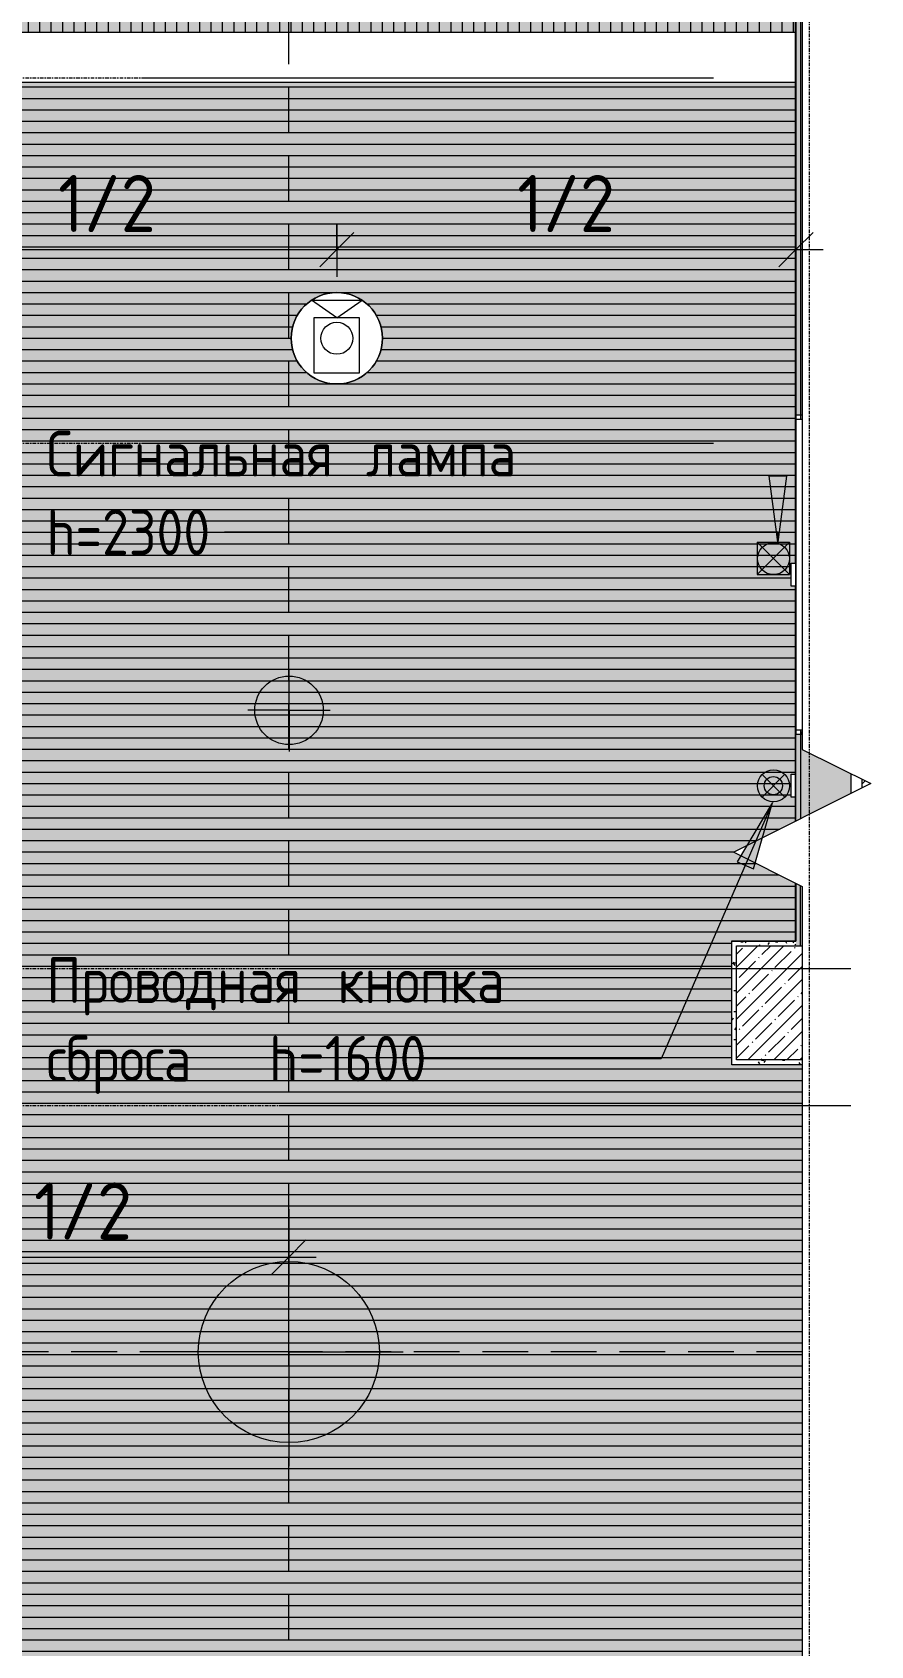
# Model space of a CAD drawing. Header units: millimetres. Extents: x -3917 to 185442, y -8553 to 29000.
# Drawn here: x 34907 to 38578, y 8135 to 15200 of the extents above; entities that cross this region are included whole.
import ezdxf

# ---------------------------------------------------------------- set-up
doc = ezdxf.new("R2010")
doc.units = ezdxf.units.MM
doc.linetypes.add('ADSK_Штрих_ш2 п1', pattern=[300, 200, -100])
doc.linetypes.add('Осевая', pattern=[31.75, 6.35, -4.7625, 15.875, -4.7625])
for name, color, linetype, lineweight in [('A-ANNO-DIMS', 7, 'Continuous', 9), ('A-ANNO-DIMS-100', 7, 'Continuous', 9), ('A-CLNG-PATT', 7, 'Continuous', 9), ('A-DETL-1', 7, 'ADSK_Штрих_ш2 п1', 9), ('A-DETL-GENF', 7, 'Continuous', 9), ('A-WALL', 7, 'Continuous', 9), ('I-WALL', 7, 'Continuous', 9), ('S-COLS', 7, 'Continuous', 9), ('Оси', 7, 'Continuous', 9), ('Оси-2', 7, 'Осевая', 9)]:
    doc.layers.add(name, color=color, linetype=linetype, lineweight=lineweight)
for name, color, linetype, lineweight, true_color in [('A-ANNO-NOTE', 1, 'Continuous', 9, 0xff0000), ('A-CLNG-1', 7, 'Continuous', 9, 0xeaeaea), ('A-WALL-1', 7, 'Continuous', 9, 0x3c3c3c), ('A-WALL-FNSH-1', 7, 'Continuous', 9, 0x3c3c3c), ('G-ANNO-TEXT-1', 7, 'Continuous', 9, 0x3c3c3c), ('I-WALL-1', 7, 'Continuous', 9, 0x535353), ('Q-SPCQ-1', 7, 'Continuous', 9, 0x008040), ('S-COLS-1', 9, 'Continuous', 9, 0x808080), ('S-COLS-2', 7, 'Continuous', 9, 0x3c3c3c)]:
    doc.layers.add(name, color=color, linetype=linetype, lineweight=lineweight, true_color=true_color)
doc.layers.add('A-CLNG-PATT-1', color=7, linetype='Continuous', lineweight=9, transparency=1)
doc.styles.add('GOST Common_1', font='GOST_Common.ttf', dxfattribs={"width": 0.9, "height": 200})
doc.styles.add('ISOCPEUR', font='isocpeur.ttf', dxfattribs={"width": 0.9, "height": 250})
doc.dimstyles.new('ISO-2_5_0_9К_БОЛЬШОЙ', dxfattribs={"dimscale": 304.8, "dimtxt": 248.995294, "dimasz": 0.492126, "dimexe": 0.393701, "dimexo": 0.984252, "dimgap": 0, "dimtad": 1, "dimdec": 0, "dimrnd": 10, "dimzin": 0, "dimdsep": 46, "dimtxsty": 'ISOCPEUR', "dimblk1": 'OBLIQUE', "dimblk2": 'OBLIQUE', "dimsah": 1, "dimcen": 0.09, "dimdle": 0.393701, "dimazin": 0, "dimtfac": 1, "dimtdec": 4, "dimtix": 1, "dimtmove": 0, "dimatfit": 3, "dimfxl": 1, "dimtvp": 1, "dimtolj": 1, "dimtzin": 0, "dimarcsym": 2})
pattern_1 = [(45, (0, 0), (-57.02463, 57.02463), []), (45, (57.025, 0), (-57.02463, 57.02463), [100.806, -20.161, 3.353, -16.808])]
pattern_2 = [(0, (0, 0), (121.92, 30.48), [10.058, -81.382, 10.058, -81.382, -487.68]), (0, (0, 0), (121.92, 30.48), [-182.88, 10.058, -172.822, 10.058, -81.382, -213.36]), (0, (0, 0), (121.92, 30.48), [-457.2, 10.058, -50.902, 10.058, -142.342]), (120, (45.72, 15.24), (-87.356454, 90.345817), [10.058, -81.382, 10.058, -81.382, -487.68]), (120, (45.72, 15.24), (-87.356454, 90.345817), [-182.88, 10.058, -172.822, 10.058, -81.382, -213.36]), (120, (45.72, 15.24), (-87.356454, 90.345817), [-457.2, 10.058, -50.902, 10.058, -142.342]), (240, (60.96, 76.2), (-34.563546, -120.825817), [10.058, -81.382, 10.058, -81.382, -487.68]), (240, (60.96, 76.2), (-34.563546, -120.825817), [-182.88, 10.058, -172.822, 10.058, -81.382, -213.36]), (240, (60.96, 76.2), (-34.563546, -120.825817), [-457.2, 10.058, -50.902, 10.058, -142.342])]

# ---------------------------------------------------------------- blocks, each defined once
blk = doc.blocks.new('BSC_Колонна _Прямоугольная - 500х500-V57-Сводный план потолков 2 этажа в осях 1-12')
at = {"layer": 'S-COLS-1'}
h = blk.add_hatch(dxfattribs=at)
h.set_pattern_fill('FP_69', color=256, style=0, pattern_type=2)
h.set_pattern_definition([(45, (-38240, -10950), (-57.02463, 57.02463), []), (45, (-38182.975, -10950), (-57.02463, 57.02463), [100.806, -20.161, 3.353, -16.808])])
h.paths.add_polyline_path([(-250, -250), (37.7, -250), (37.7, 250), (-250, 250), (-250, 18.8)])
at = {"layer": 'S-COLS-2'}
for p, q in [((-250, 250), (37.7, 250)), ((-250, -250), (-250, 250)), ((37.7, -250), (-250, -250))]:
    blk.add_line(p, q, dxfattribs=at)
blk = doc.blocks.new('Проводная кнопка сброса GC-0421W1 - Кнопка выхода 2-29715370-Сводный план потолков 2 этажа в осях 1-12')
at = {"layer": 'Q-SPCQ-1'}
for p, q in [((173.8, 146.8), (74.8, 47.8)), ((75.4, 147.7), (174.3, 48.7)), ((75, 0.5), (75, 20.5)), ((75, 20.5), (175, 20.5)), ((175, 0.5), (75, 0.5)), ((175, 20.5), (175, 0.5))]:
    blk.add_line(p, q, dxfattribs=at)
for centre, radius in [((124.2, 97.5), 70), ((124.9, 98.2), 40)]:
    blk.add_circle(centre, radius, dxfattribs=at)
blk = doc.blocks.new('оповещатель охранно-звуковойrfa - Сигнальная лампа-29714515-Сводный план потолков 2 этажа в осях 1-12')
at = {"layer": 'Q-SPCQ-1'}
for p, q in [((267.1, 168.9), (125.4, 27.2)), ((267.1, 168.8), (125.4, 168.8)), ((125.4, 168.8), (125.4, 27.2)), ((125.4, 168.8), (267.1, 27.2)), ((267.1, 168.9), (267.1, 27.2)), ((75, 0.5), (75, 20.5)), ((75, 20.5), (175, 20.5)), ((175, 0.5), (75, 0.5)), ((267.1, 27.2), (125.4, 27.2)), ((175, 20.5), (175, 0.5))]:
    blk.add_line(p, q, dxfattribs=at)
blk.add_circle((195.4, 97.5), 70, dxfattribs=at)
blk = doc.blocks.new('Видеокамера - Желтый-29490382-Сводный план потолков 2 этажа в осях 1-12')
at = {"layer": 'Q-SPCQ-1'}
for p, q in [((89, 100), (-151, 100)), ((-151, 100), (-151, -100)), ((89, 0), (166.6, 110.7)), ((89, -100), (89, 100)), ((166.6, 110.7), (166.6, -110.7)), ((89, 0), (166.6, -110.7)), ((-151, -100), (89, -100))]:
    blk.add_line(p, q, dxfattribs=at)
for radius in [200, 70]:
    blk.add_circle((0, 0), radius, dxfattribs=at)
for start, end in [(0, 180), (180, 360)]:
    blk.add_arc((0, 0), 200, start, end, dxfattribs=at)
blk = doc.blocks.new('DET_L_Линия разрыва - М100-30654710-Сводный план потолков 2 этажа в осях 1-12')
at = {"layer": 'A-DETL-GENF'}
for p, q in [((11889.9, 300), (11739.9, 0)), ((12189.9, -300), (11889.9, 300)), ((11739.9, 0), (0, 0)), ((12339.9, 0), (12189.9, -300)), ((24079.7, 0), (12339.9, 0))]:
    blk.add_line(p, q, dxfattribs=at)
blk = doc.blocks.new('DIMBLOCK34-Сводный план потолков 2 этажа в осях 1-12')
at = {"layer": 'A-ANNO-DIMS-100'}
for p, q in [((34230, 14054.5), (34230, 14368.4)), ((36240, 14360), (36240, 14128.4)), ((36240, 14248.4), (36240, 14360)), ((34110, 14248.4), (36240, 14248.4)), ((34230, 14248.4), (34230, 14054.5))]:
    blk.add_line(p, q, dxfattribs=at)
at = {"layer": 'A-ANNO-DIMS-100', "lineweight": 20}
for p, q in [((34230, 14248.4), (34305, 14323.4)), ((36240, 14248.4), (36315, 14323.4)), ((34230, 14248.4), (34155, 14173.4)), ((36240, 14248.4), (36165, 14173.4))]:
    blk.add_line(p, q, dxfattribs=at)
at = {"layer": 'A-ANNO-DIMS-100', "color": 0, "insert": (35019.5, 14575), "char_height": 250, "width": 517.144, "attachment_point": 1, "line_spacing_factor": 1.149209, "style": 'ISOCPEUR'}
blk.add_mtext('1/2', dxfattribs=at)
blk = doc.blocks.new('_Oblique')
at = {"color": 0, "linetype": 'ByBlock', "lineweight": -2}
blk.add_line((-0.5, -0.5), (0.5, 0.5), dxfattribs=at)
blk = doc.blocks.new('DIMBLOCK35-Сводный план потолков 2 этажа в осях 1-12')
at = {"layer": 'A-ANNO-DIMS-100'}
for p, q in [((36240, 14360), (36240, 14128.4)), ((36240, 14248.4), (36240, 14360)), ((38250, 14054.5), (38250, 14368.4)), ((36240, 14248.4), (38370, 14248.4)), ((38250, 14248.4), (38250, 14054.5))]:
    blk.add_line(p, q, dxfattribs=at)
at = {"layer": 'A-ANNO-DIMS-100', "lineweight": 20}
for p, q in [((36240, 14248.4), (36315, 14323.4)), ((38250, 14248.4), (38325, 14323.4)), ((36240, 14248.4), (36165, 14173.4)), ((38250, 14248.4), (38175, 14173.4))]:
    blk.add_line(p, q, dxfattribs=at)
at = {"layer": 'A-ANNO-DIMS-100', "color": 0, "insert": (37029.5, 14575), "char_height": 250, "width": 517.144, "attachment_point": 1, "line_spacing_factor": 1.149209, "style": 'ISOCPEUR'}
blk.add_mtext('1/2', dxfattribs=at)
blk = doc.blocks.new('DIMBLOCK49-Сводный план потолков 2 этажа в осях 1-12')
at = {"layer": 'A-ANNO-DIMS-100'}
for p, q in [((36030, 10046.4), (36030, 9716.8)), ((36030, 9836.8), (36030, 10046.4)), ((34231, 9921), (34231, 9716.8)), ((34231, 9836.8), (34231, 9921)), ((34231, 9836.8), (36150, 9836.8))]:
    blk.add_line(p, q, dxfattribs=at)
at = {"layer": 'A-ANNO-DIMS-100', "lineweight": 20}
for p, q in [((34231, 9836.8), (34306, 9911.8)), ((36030, 9836.8), (36105, 9911.8)), ((34231, 9836.8), (34156, 9761.8)), ((36030, 9836.8), (35955, 9761.8))]:
    blk.add_line(p, q, dxfattribs=at)
at = {"layer": 'A-ANNO-DIMS-100', "color": 0, "insert": (34915, 10163.4), "char_height": 250, "width": 517.144, "attachment_point": 1, "line_spacing_factor": 1.149209, "style": 'ISOCPEUR'}
blk.add_mtext('1/2', dxfattribs=at)

msp = doc.modelspace()

# ---------------------------------------------------------------- hatches: boundary and pattern name
at = {"layer": 'A-CLNG-PATT'}
h = msp.add_hatch(dxfattribs=at)
h.set_pattern_fill('FP_87', color=256, style=0, pattern_type=2)
h.set_pattern_definition([(90, (35940, 19289.5), (50, -3e-15), [])])
h.paths.add_polyline_path([(38249, 15200), (38249, 23004), (37640, 23004), (37640, 23379), (34561, 23379), (34561, 23003), (33631, 23003), (33631, 22065), (33646, 22065), (33646, 22015), (33631, 22015), (33631, 20270), (33650, 20270), (33650, 18870), (33631, 18870), (33631, 17871), (34231, 17871), (34231, 15200), (36134.3, 15200)])
h = msp.add_hatch(dxfattribs=at)
h.set_pattern_fill('FP_89', color=256, style=0, pattern_type=2)
h.set_pattern_definition([(0, (29375, 7560.5), (0, -50), [])])
h.paths.add_polyline_path([(32466.7, 141), (32989, 141), (32989, 521), (33631, 521), (33631, 141), (35469, 141), (35469, 521), (35911, 521), (35911, 141), (37969, 141), (37969, 421), (38249, 421), (38249, 5249), (37189, 5249), (37189, 7921), (38277.7, 7921), (38277.7, 10679), (37969, 10679), (37969, 11221), (38249, 11221), (38249, 11474.2), (37977.7, 11609.9), (38249, 11745.5), (38249, 11850.8), (38229, 11850.8), (38229, 11950.8), (38249, 11950.8), (38249, 12774.6), (38229, 12774.6), (38229, 12874.6), (38249, 12874.6), (38249, 14980), (34231, 14980), (34231, 13759), (32700, 13759), (32700, 13740), (31300, 13740), (31300, 13759), (20231, 13759), (20231, 10880), (20250, 10880), (20250, 7921), (30931, 7921), (30931, 141), (31244.2, 141)])
h.paths.add_polyline_path([(33310, 7089.7), (33226.1, 7097), (33150, 7115.7), (33078, 7145.6), (33009.1, 7188), (32945.2, 7243.8), (32894.7, 7304.1), (32854.7, 7370), (32823.3, 7448.3), (32805.7, 7524), (32799.9, 7601.7), (32807, 7683.9), (32825.7, 7760), (32856.2, 7833.1), (32898, 7900.9), (32949.9, 7961.4), (33015.6, 8016.2), (33082.3, 8056.3), (33157.6, 8086.6), (33233.6, 8104.3), (33311.6, 8110.1), (33393.9, 8103), (33470, 8084.3), (33546.9, 8051.4), (33613.1, 8010.1), (33673.8, 7957.3), (33726.5, 7894), (33766.5, 7827.3), (33795.9, 7755), (33814.1, 7678.9), (33819.7, 7593.1), (33813, 7516.1), (33794.3, 7440), (33763.8, 7366.9), (33722, 7299.1), (33665.4, 7234.6), (33606.1, 7184.9), (33536.5, 7143.2), (33467.4, 7114.6), (33383.6, 7095.5), (33310.5, 7089.8)])
h.paths.add_polyline_path([(33310, 7090.7), (33391.3, 7097.4), (33467.7, 7115.8), (33546.5, 7149.5), (33612.6, 7190.8), (33671.7, 7241.8), (33723.3, 7302.8), (33766.4, 7375.2), (33795.6, 7447.7), (33813.3, 7524), (33819.2, 7600.9), (33812.9, 7680.2), (33794.2, 7757.7), (33763.5, 7831.7), (33721.1, 7900.4), (33664.5, 7964.9), (33609.3, 8012), (33535.1, 8056.3), (33463.3, 8085.3), (33383.6, 8103.5), (33308.9, 8109.2), (33230.2, 8103), (33152.3, 8084.2), (33078, 8053.3), (33010.1, 8011.5), (32949.2, 7959.3), (32894.4, 7893.5), (32854.2, 7826.3), (32824.7, 7753.4), (32806.9, 7678.1), (32800.7, 7600), (32807.6, 7517.7), (32826.1, 7441.6), (32856.5, 7368.3), (32898.5, 7300.1), (32950.7, 7239.2), (33013.4, 7186.3), (33082.9, 7144.6), (33158.8, 7114.2), (33235.1, 7096.6), (33309.5, 7090.8)])
h.paths.add_polyline_path([(33310, 7100), (33230.2, 7106.5), (33152.3, 7125.8), (33077.1, 7158.1), (33010.7, 7200.1), (32956.4, 7246.4), (32902, 7311.7), (32863.3, 7375.9), (32834.4, 7445.9), (32816.2, 7521.8), (32810, 7600), (32816.5, 7679.7), (32835.7, 7757.4), (32867.1, 7831.2), (32910.1, 7899.3), (32956.4, 7953.6), (33016.1, 8004.5), (33083, 8045.5), (33155.5, 8075.5), (33231.8, 8093.8), (33310, 8100), (33389.8, 8093.5), (33467.7, 8074.2), (33541.7, 8042.6), (33609.3, 7999.9), (33664.5, 7952.4), (33714.5, 7893.9), (33757.8, 7821.5), (33785.5, 7754.5), (33803.8, 7678.2), (33810, 7599.9), (33803.5, 7520.3), (33783.9, 7441.5), (33752.9, 7368.8), (33709.9, 7300.7), (33663.6, 7246.4), (33603.9, 7195.5), (33536.5, 7154.3), (33458.2, 7123), (33383.6, 7105.8), (33310.1, 7100)])
h.paths.add_polyline_path([(29833.9, 10620), (29785.6, 10620), (29738.8, 10631.5), (29696.1, 10653.9), (29660, 10685.9), (29632.7, 10725.6), (29615.6, 10770.6), (29609.7, 10816.8), (29604.4, 10773.1), (29585.6, 10725.6), (29560, 10688.4), (29523.9, 10656.4), (29481.2, 10634), (29434.4, 10622.5), (29386.1, 10622.5), (29339.3, 10634), (29296.6, 10656.4), (29260.6, 10688.4), (29233.2, 10728.1), (29216.1, 10773.1), (29210.3, 10821), (29216.1, 10868.9), (29233.2, 10913.9), (29260.6, 10953.6), (29296.6, 10985.6), (29339.3, 11008), (29386.1, 11019.5), (29434.4, 11019.5), (29481.2, 11008), (29523.9, 10985.6), (29561.7, 10951.1), (29587.3, 10913.9), (29604.7, 10866.4), (29610.3, 10822.7), (29616.5, 10868.9), (29632.7, 10911.4), (29660, 10951.1), (29696.1, 10983.1), (29738.8, 11005.5), (29785.6, 11017), (29833.9, 11017), (29880.7, 11005.5), (29923.4, 10983.1), (29959.4, 10951.1), (29986.8, 10911.4), (30003.9, 10866.4), (30009.7, 10818.5), (30003.9, 10770.6), (29986.8, 10725.6), (29959.4, 10685.9), (29923.4, 10653.9), (29880.7, 10631.5)])
h.paths.add_polyline_path([(36240, 13660), (36192.1, 13665.8), (36147.1, 13682.9), (36107.4, 13710.3), (36075.4, 13746.4), (36053, 13789.1), (36041.5, 13835.9), (36041.5, 13884.1), (36053, 13930.9), (36075.4, 13973.6), (36107.4, 14009.7), (36147.1, 14037.1), (36192.1, 14054.2), (36240, 14060), (36287.9, 14054.2), (36332.9, 14037.1), (36372.6, 14009.7), (36404.6, 13973.6), (36427, 13930.9), (36438.5, 13884.1), (36438.5, 13835.9), (36427, 13789.1), (36404.6, 13746.4), (36372.6, 13710.3), (36332.9, 13682.9), (36287.9, 13665.8)])
at = {"layer": 'A-CLNG-PATT-1'}
msp.add_hatch(color=256, dxfattribs=at).paths.add_polyline_path([(38249, 15200), (38249, 22999.5), (37640, 22999.5), (37640, 23379), (34561, 23379), (34560, 23004), (33631, 23003.4), (33631, 22065), (33646, 22065), (33646, 22015), (33631, 22015), (33631, 20270), (33650, 20270), (33650, 18870), (33631, 18870), (33631, 17871), (34231, 17871), (34231, 15200), (36134.3, 15200)])
h = msp.add_hatch(color=256, dxfattribs=at)
h.paths.add_polyline_path([(32466.7, 141), (32989, 141), (32989, 521), (33631, 521), (33631, 141), (35469, 141), (35469, 521), (35911, 521), (35911, 141), (37969, 141), (37969, 421), (38249, 421), (38249, 5249), (37189, 5249), (37189, 7921), (38277.7, 7921), (38277.7, 10679), (37969, 10679), (37969, 11221), (38249, 11221), (38249, 11474.2), (37977.7, 11609.9), (38249, 11745.5), (38249, 11850.8), (38229, 11850.8), (38229, 11950.8), (38249, 11950.8), (38249, 12774.6), (38229, 12774.6), (38229, 12874.6), (38249, 12874.6), (38249, 14980), (34231, 14980), (34231, 13759), (32700, 13759), (32700, 13740), (31300, 13740), (31300, 13759), (20231, 13759), (20231, 10880), (20250, 10880), (20250, 7921), (30931, 7921), (30931, 141), (31244.2, 141)])
h.paths.add_polyline_path([(33310, 7089.7), (33226.1, 7097), (33150, 7115.7), (33078, 7145.6), (33009.1, 7188), (32945.2, 7243.8), (32894.7, 7304.1), (32854.7, 7370), (32823.3, 7448.3), (32805.7, 7524), (32799.9, 7601.7), (32807, 7683.9), (32825.7, 7760), (32856.2, 7833.1), (32898, 7900.9), (32949.9, 7961.4), (33015.6, 8016.2), (33082.3, 8056.3), (33157.6, 8086.6), (33233.6, 8104.3), (33311.6, 8110.1), (33393.9, 8103), (33470, 8084.3), (33546.9, 8051.4), (33613.1, 8010.1), (33673.8, 7957.3), (33726.5, 7894), (33766.5, 7827.3), (33795.9, 7755), (33814.1, 7678.9), (33819.7, 7593.1), (33813, 7516.1), (33794.3, 7440), (33763.8, 7366.9), (33722, 7299.1), (33665.4, 7234.6), (33606.1, 7184.9), (33536.5, 7143.2), (33467.4, 7114.6), (33383.6, 7095.5), (33310.5, 7089.8)])
h.paths.add_polyline_path([(33310, 7090.7), (33391.3, 7097.4), (33467.7, 7115.8), (33546.5, 7149.5), (33612.6, 7190.8), (33671.7, 7241.8), (33723.3, 7302.8), (33766.4, 7375.2), (33795.6, 7447.7), (33813.3, 7524), (33819.2, 7600.9), (33812.9, 7680.2), (33794.2, 7757.7), (33763.5, 7831.7), (33721.1, 7900.4), (33664.5, 7964.9), (33609.3, 8012), (33535.1, 8056.3), (33463.3, 8085.3), (33383.6, 8103.5), (33308.9, 8109.2), (33230.2, 8103), (33152.3, 8084.2), (33078, 8053.3), (33010.1, 8011.5), (32949.2, 7959.3), (32894.4, 7893.5), (32854.2, 7826.3), (32824.7, 7753.4), (32806.9, 7678.1), (32800.7, 7600), (32807.6, 7517.7), (32826.1, 7441.6), (32856.5, 7368.3), (32898.5, 7300.1), (32950.7, 7239.2), (33013.4, 7186.3), (33082.9, 7144.6), (33158.8, 7114.2), (33235.1, 7096.6), (33309.5, 7090.8)])
h.paths.add_polyline_path([(33310, 7100), (33230.2, 7106.5), (33152.3, 7125.8), (33077.1, 7158.1), (33010.7, 7200.1), (32956.4, 7246.4), (32902, 7311.7), (32863.3, 7375.9), (32834.4, 7445.9), (32816.2, 7521.8), (32810, 7600), (32816.5, 7679.7), (32835.7, 7757.4), (32867.1, 7831.2), (32910.1, 7899.3), (32956.4, 7953.6), (33016.1, 8004.5), (33083, 8045.5), (33155.5, 8075.5), (33231.8, 8093.8), (33310, 8100), (33389.8, 8093.5), (33467.7, 8074.2), (33541.7, 8042.6), (33609.3, 7999.9), (33664.5, 7952.4), (33714.5, 7893.9), (33757.8, 7821.5), (33785.5, 7754.5), (33803.8, 7678.2), (33810, 7599.9), (33803.5, 7520.3), (33783.9, 7441.5), (33752.9, 7368.8), (33709.9, 7300.7), (33663.6, 7246.4), (33603.9, 7195.5), (33536.5, 7154.3), (33458.2, 7123), (33383.6, 7105.8), (33310.1, 7100)])
h.paths.add_polyline_path([(29833.9, 10620), (29785.6, 10620), (29738.8, 10631.5), (29696.1, 10653.9), (29660, 10685.9), (29632.7, 10725.6), (29615.6, 10770.6), (29609.7, 10816.8), (29604.4, 10773.1), (29585.6, 10725.6), (29560, 10688.4), (29523.9, 10656.4), (29481.2, 10634), (29434.4, 10622.5), (29386.1, 10622.5), (29339.3, 10634), (29296.6, 10656.4), (29260.6, 10688.4), (29233.2, 10728.1), (29216.1, 10773.1), (29210.3, 10821), (29216.1, 10868.9), (29233.2, 10913.9), (29260.6, 10953.6), (29296.6, 10985.6), (29339.3, 11008), (29386.1, 11019.5), (29434.4, 11019.5), (29481.2, 11008), (29523.9, 10985.6), (29561.7, 10951.1), (29587.3, 10913.9), (29604.7, 10866.4), (29610.3, 10822.7), (29616.5, 10868.9), (29632.7, 10911.4), (29660, 10951.1), (29696.1, 10983.1), (29738.8, 11005.5), (29785.6, 11017), (29833.9, 11017), (29880.7, 11005.5), (29923.4, 10983.1), (29959.4, 10951.1), (29986.8, 10911.4), (30003.9, 10866.4), (30009.7, 10818.5), (30003.9, 10770.6), (29986.8, 10725.6), (29959.4, 10685.9), (29923.4, 10653.9), (29880.7, 10631.5)])
h.paths.add_polyline_path([(36240, 13660), (36192.1, 13665.8), (36147.1, 13682.9), (36107.4, 13710.3), (36075.4, 13746.4), (36053, 13789.1), (36041.5, 13835.9), (36041.5, 13884.1), (36053, 13930.9), (36075.4, 13973.6), (36107.4, 14009.7), (36147.1, 14037.1), (36192.1, 14054.2), (36240, 14060), (36287.9, 14054.2), (36332.9, 14037.1), (36372.6, 14009.7), (36404.6, 13973.6), (36427, 13930.9), (36438.5, 13884.1), (36438.5, 13835.9), (36427, 13789.1), (36404.6, 13746.4), (36372.6, 13710.3), (36332.9, 13682.9), (36287.9, 13665.8)])
at = {"layer": 'G-ANNO-TEXT-1'}
for points in [[(38171.1, 12956.4), (38210.6, 13256.4), (38131.6, 13256.4)], [(38148.1, 11827.5), (37992.2, 11568.1), (38064.7, 11536.6)]]:
    msp.add_hatch(color=256, dxfattribs=at).paths.add_polyline_path(points)
at = {"layer": 'I-WALL'}
h = msp.add_hatch(dxfattribs=at)
h.set_pattern_fill('FP_13', color=256, style=0, pattern_type=2)
h.set_pattern_definition(pattern_1)
h.paths.add_polyline_path([(38270, 11200), (38277.7, 11200), (38277.7, 11459.9), (38270, 11463.7), (38270, 11459.9)])
h.paths.add_polyline_path([(38270, 11756), (38490, 11866), (38490, 11953.7), (38277.7, 12059.9), (38277.7, 12125), (38270, 12125), (38270, 11870.5)])
h.paths.add_polyline_path([(38270, 13525), (38277.7, 13525), (38277.7, 21575), (38270, 21575), (38270, 13674)])
h.paths.add_polyline_path([(38270, 22975), (38277.7, 22975), (38277.7, 23400), (38270, 23400), (38270, 23004)])
h = msp.add_hatch(dxfattribs=at)
h.set_pattern_fill('FP_79', color=256, style=0, pattern_type=2)
h.set_pattern_definition(pattern_2)
h.paths.add_polyline_path([(38250, 11200), (38270, 11200), (38270, 11463.7), (38250, 11473.7), (38250, 11220)])
h.paths.add_polyline_path([(38250, 11746), (38270, 11756), (38270, 12125), (38250, 12125), (38250, 11870.5)])
h.paths.add_polyline_path([(38250, 13525), (38270, 13525), (38270, 21575), (38250, 21575), (38250, 13674)])
h.paths.add_polyline_path([(38250, 22975), (38270, 22975), (38270, 23041.5), (38250, 23041.5)])
h = msp.add_hatch(dxfattribs=at)
h.set_pattern_fill('FP_79', color=256, style=0, pattern_type=2)
h.set_pattern_definition(pattern_2)
h.paths.add_polyline_path([(38270, 13505), (38277.7, 13505), (38277.7, 13525), (38270, 13525)])
h = msp.add_hatch(dxfattribs=at)
h.set_pattern_fill('FP_79', color=256, style=0, pattern_type=2)
h.set_pattern_definition(pattern_2)
h.paths.add_polyline_path([(38277.7, 12125), (38277.7, 12145), (38270, 12145), (38270, 12125)])
h = msp.add_hatch(dxfattribs=at)
h.set_pattern_fill('FP_13', color=256, style=0, pattern_type=2)
h.set_pattern_definition(pattern_1)
h.paths.add_polyline_path([(38540, 11891), (38577.7, 11909.9), (38540, 11928.7), (38540, 11909.9)])
h = msp.add_hatch(dxfattribs=at)
h.set_pattern_fill('FP_79', color=256, style=0, pattern_type=2)
h.set_pattern_definition(pattern_2)
h.paths.add_polyline_path([(37990, 11200), (38250, 11200), (38250, 11220), (37970, 11220), (37970, 11200)])
h = msp.add_hatch(dxfattribs=at)
h.set_pattern_fill('FP_79', color=256, style=0, pattern_type=2)
h.set_pattern_definition(pattern_2)
h.paths.add_polyline_path([(37990, 10680), (37990, 11200), (37970, 11200), (37970, 10680)])
h = msp.add_hatch(dxfattribs=at)
h.set_pattern_fill('FP_79', color=256, style=0, pattern_type=2)
h.set_pattern_definition(pattern_2)
h.paths.add_polyline_path([(37990, 10680), (38277.7, 10680), (38277.7, 10700), (37990, 10700)])

# ---------------------------------------------------------------- linework, layer by layer
at = {"layer": 'A-ANNO-NOTE'}
for p, q in [((36031, 12231), (36031, 12411)), ((36031, 12231), (35851, 12231)), ((36031, 12231), (36031, 12051)), ((36031, 12231), (36211, 12231)), ((36030, 9421), (36030, 9921)), ((36030, 9421), (35530, 9421)), ((36030, 9421), (36030, 8921)), ((36030, 9421), (36530, 9421))]:
    msp.add_line(p, q, dxfattribs=at)
for centre, radius in [((36031, 12231), 150), ((36030, 9421), 396.5)]:
    msp.add_circle(centre, radius, dxfattribs=at)
at = {"layer": 'A-CLNG-1'}
for p, q in [((38249, 15200), (38249, 23004)), ((34231, 15200), (38249, 15200)), ((38249, 14980), (34231, 14980)), ((38249, 12874.6), (38249, 14980)), ((38249, 11950.8), (38249, 12774.6)), ((38249, 11745.5), (38249, 11850.8))]:
    msp.add_line(p, q, dxfattribs=at)
at = {"layer": 'A-DETL-1'}
for p, q in [((36030, 1260.5), (36030, 23321)), ((38277.7, 9421), (110, 9421))]:
    msp.add_line(p, q, dxfattribs=at)
at = {"layer": 'A-WALL'}
for p, q in [((38270, 21575), (38270, 13505)), ((38250, 11746), (38250, 12125)), ((38270, 12145), (38270, 11756)), ((38250, 11473.7), (38250, 11220)), ((38270, 11200), (38270, 11463.7)), ((37970, 11220), (38250, 11220)), ((37970, 10680), (38277.7, 10680))]:
    msp.add_line(p, q, dxfattribs=at)
at = {"layer": 'A-WALL-1'}
for p, q in [((38250, 13525), (38277.7, 13525)), ((38277.7, 12125), (38250, 12125)), ((38490, 11953.7), (38490, 11866)), ((38540, 11891), (38540, 11928.7)), ((37970, 10680), (37970, 11220))]:
    msp.add_line(p, q, dxfattribs=at)
at = {"layer": 'A-WALL-FNSH-1'}
for p, q in [((38250, 21575), (38250, 13525)), ((38249, 14980), (38249, 15200)), ((38250, 13525), (38249, 13525)), ((38250, 13506), (38277.7, 13506)), ((38277.7, 13505), (38250, 13505)), ((38249, 12125), (38250, 12125)), ((38250, 12145), (38277.7, 12145)), ((38277.7, 12144), (38250, 12144)), ((38249, 11850.8), (38249, 11950.8)), ((38249, 11221), (38249, 11474.2)), ((37969, 10679), (37969, 11221)), ((37969, 11221), (38249, 11221)), ((38277.7, 10679), (37969, 10679))]:
    msp.add_line(p, q, dxfattribs=at)
at = {"layer": 'G-ANNO-TEXT-1'}
for p, q in [((38210.6, 13256.4), (38131.6, 13256.4)), ((38131.6, 13256.4), (38171.1, 12956.4)), ((38171.1, 12956.4), (38210.6, 13256.4)), ((37229.6, 13010.8), (35749, 13010.8)), ((38171.1, 13010.8), (37229.6, 13010.8)), ((38171.1, 12956.4), (38171.1, 13010.8)), ((38148.1, 11827.5), (37660.1, 10705.3)), ((38148.1, 11827.5), (37992.2, 11568.1)), ((38064.7, 11536.6), (38148.1, 11827.5)), ((37992.2, 11568.1), (38064.7, 11536.6)), ((37229.6, 10705.3), (36600.3, 10705.3)), ((37660.1, 10705.3), (37229.6, 10705.3))]:
    msp.add_line(p, q, dxfattribs=at)
at = {"layer": 'I-WALL-1'}
for p, q in [((38250, 15200), (38249, 15200)), ((38249, 14980), (38250, 14980)), ((38250, 13525), (38250, 12125)), ((38249, 12874.6), (38249, 12774.6))]:
    msp.add_line(p, q, dxfattribs=at)
at = {"layer": 'Оси'}
for p, q in [((35390, 15000), (37890, 15000)), ((35390, 13400), (37890, 13400)), ((35990, 11100), (38490, 11100)), ((35990, 10500), (38490, 10500))]:
    msp.add_line(p, q, dxfattribs=at)
at = {"layer": 'Оси-2'}
for p, q in [((38310, 593.7), (38310, 21277.7)), ((-599.2, 15000), (35390, 15000)), ((-599.2, 13400), (35390, 13400)), ((-599.2, 11100), (35990, 11100)), ((670.8, 10500), (35990, 10500))]:
    msp.add_line(p, q, dxfattribs=at)

# ---------------------------------------------------------------- block references
at = {"layer": 'A-DETL-GENF', "rotation": 90.00000000000031}
msp.add_blockref('DET_L_Линия разрыва - М100-30654710-Сводный план потолков 2 этажа в осях 1-12', (38277.7, -280), dxfattribs=at)
at = {"layer": 'Q-SPCQ-1'}
for name, p, rotation in [('Видеокамера - Желтый-29490382-Сводный план потолков 2 этажа в осях 1-12', (36240, 13860), 89.99999999999878), ('оповещатель охранно-звуковойrfa - Сигнальная лампа-29714515-Сводный план потолков 2 этажа в осях 1-12', (38249.5, 12699.6), 89.9999999999999), ('Проводная кнопка сброса GC-0421W1 - Кнопка выхода 2-29715370-Сводный план потолков 2 этажа в осях 1-12', (38249.5, 11775.8), 89.9999999999999)]:
    msp.add_blockref(name, p, dxfattribs=dict(at, rotation=rotation))
at = {"layer": 'S-COLS'}
msp.add_blockref('BSC_Колонна _Прямоугольная - 500х500-V57-Сводный план потолков 2 этажа в осях 1-12', (38240, 10950), dxfattribs=at)

# ---------------------------------------------------------------- texts
at = {"layer": 'G-ANNO-TEXT-1', "char_height": 200, "attachment_point": 1, "style": 'GOST Common_1'}
for s, insert, width in [('Сигнальная', (34969.2, 13454.8), 1616.202), ('\\fGOST Common|b0|i0|c204|p34|;\\W.9; ', (36302.7, 13454.8), 79.367), ('лампа', (36368.2, 13454.8), 851.392), ('h=2300', (34969.2, 13110.8), 945.19), ('Проводная', (34969.2, 11149.2), 1464.683), ('\\fGOST Common|b0|i0|c204|p34|;\\W.9; ', (36177.7, 11149.2), 79.367), ('\\fGOST Common|b0|i0|c204|p34|;\\W.9; ', (37046.8, 11149.2), 79.367), ('кнопка', (36243.2, 11149.2), 974.05), ('сброса', (34969.2, 10805.3), 916.329), ('  h=1600', (35725.2, 10805.3), 1060.633)]:
    msp.add_mtext(s, dxfattribs=dict(at, insert=insert, width=width))

# ---------------------------------------------------------------- dimensions: what is measured, and where the dimension line sits
at = {"layer": 'A-ANNO-DIMS'}
for base, p1, p2, override, picture, middle in [((36240, 14248.4), (34230, 14354.5), (36240, 14060), {"dimpost": '<>', "dimfxl": 2031.453391}, 'DIMBLOCK34-Сводный план потолков 2 этажа в осях 1-12', (35235, 14373.4)), ((38250, 14248.4), (36240, 14060), (38250, 14354.5), {"dimpost": '<>', "dimfxl": 2031.453391}, 'DIMBLOCK35-Сводный план потолков 2 этажа в осях 1-12', (37245, 14373.4)), ((36030, 9836.8), (34231, 9621), (36030, 9746.4), {"dimpost": '<>', "dimfxl": 1803.363969}, 'DIMBLOCK49-Сводный план потолков 2 этажа в осях 1-12', (35130.5, 9961.8))]:
    dim = msp.add_linear_dim(base=base, p1=p1, p2=p2, text='1/2', dimstyle='ISO-2_5_0_9К_БОЛЬШОЙ', override=override, dxfattribs=at)
    dim.commit()
    dim.dimension.update_dxf_attribs({"geometry": picture, "text_midpoint": middle})

doc.saveas('drawing.dxf')
